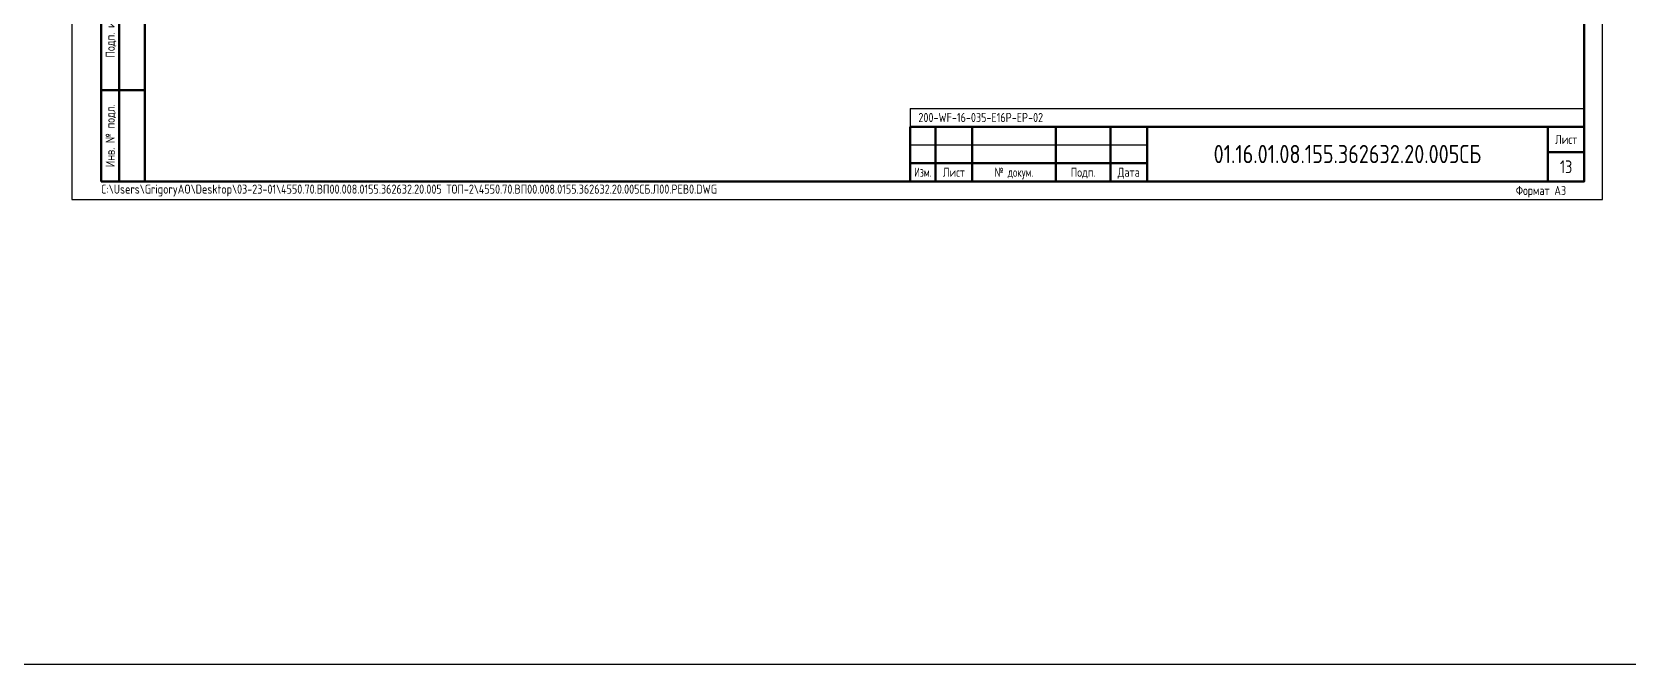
# Model space of a CAD drawing. Header units: millimetres. Extents: x 10051 to 26505, y 4675 to 5194.
# Drawn here: x 17453.5 to 17891.5, y 4674.7 to 4848.1 of the extents above; entities that cross this region are included whole.
import ezdxf
from ezdxf import colors
from ezdxf.entities.mleader import LeaderData, LeaderLine
from ezdxf.enums import TextEntityAlignment as Align
from ezdxf.math import Vec2, Vec3

# ---------------------------------------------------------------- set-up
doc = ezdxf.new("R2010")
doc.units = ezdxf.units.MM
doc.layers.get('0').update_dxf_attribs({"lineweight": 15})
for name, color, linetype, lineweight in [('--TEXT--', 150, 'Continuous', 25), ('OFORMLENIE', 7, 'Continuous', 25), ('Построение', 7, 'Continuous', 30)]:
    doc.layers.add(name, color=color, linetype=linetype, lineweight=lineweight)
doc.styles.add('GOST_2.304', font='CS_Gost2304.shx', dxfattribs={"height": 2.5})
doc.styles.add('GOST_2.304_07', font='CS_Gost2304.shx', dxfattribs={"width": 0.7})
doc.styles.add('GOST_2.304_09', font='CS_Gost2304.shx', dxfattribs={"width": 0.9})
doc.styles.add('TNR_30', font='times.ttf', dxfattribs={"height": 3})

# ---------------------------------------------------------------- blocks, each defined once
blk = doc.blocks.new('*U1752')
at = {"linetype": 'ByBlock', "lineweight": -2}
blk.add_lwpolyline([(420, 297), (0, 297), (0, 0), (420, 0)], close=True, dxfattribs=at)
at = {"linetype": 'ByBlock', "lineweight": 50}
blk.add_lwpolyline([(20, 292), (415, 292), (415, 5), (20, 5)], close=True, dxfattribs=at)
at = {"color": 0, "linetype": 'ByBlock', "lineweight": -2, "style": 'GOST_2.304'}
blk.add_text('Формат А3', height=2.5, dxfattribs=at).set_placement((410, 2.5), align=Align.MIDDLE_RIGHT)
at = {"linetype": 'ByBlock', "lineweight": -2, "insert": (8, 2.5), "char_height": 2.5, "attachment_point": 4, "style": 'GOST_2.304'}
blk.add_mtext('C:\\\\Users\\\\GrigoryAO\\\\Desktop\\\\03-23-01\\\\4550.70.ВП00.008.0155.362632.20.005 ТОП-2\\\\4550.70.ВП00.008.0155.362632.20.005СБ.Л00.РЕВ0.DWG', dxfattribs=at)
at = {"linetype": 'ByBlock', "lineweight": -2, "style": 'TNR_30'}
blk.add_attdef('ВЕРХНИЙ_НОМЕР_ЛИСТА', text='', height=3, dxfattribs=at).set_placement((410, 287), align=Align.MIDDLE_CENTER)
blk = doc.blocks.new('ST_2a_dyn')
at = {"linetype": 'ByBlock', "lineweight": 50, "extrusion": (0, 1, 0)}
for p, q in [((-185, 15), (0, 15)), ((-185, 5), (-120, 5)), ((-10, 8), (0, 8)), ((-185, 0), (0, 0))]:
    blk.add_line(p, q, dxfattribs=at)
at = {"linetype": 'ByBlock', "lineweight": 50, "extrusion": (1, 0, 0)}
for p, q in [((-185, 0), (-185, 15)), ((-178, 15), (-178, 0)), ((-168, 15), (-168, 0)), ((-145, 15), (-145, 0)), ((-130, 15), (-130, 0)), ((-120, 0), (-120, 15)), ((-10, 0), (-10, 15))]:
    blk.add_line(p, q, dxfattribs=at)
at = {"linetype": 'ByBlock', "lineweight": 50}
blk.add_line((0, 15), (0, 0), dxfattribs=at)
at = {"linetype": 'ByBlock', "lineweight": -2, "extrusion": (0, 1, 0)}
blk.add_line((-185, 10), (-120, 10), dxfattribs=at)
at = {"linetype": 'ByBlock', "lineweight": -2, "style": 'GOST_2.304'}
for s, p in [('Лист', (-5, 11.5)), ('Лист', (-173, 2.5)), ('Подп.', (-137.5, 2.5)), ('Дата', (-125, 2.5))]:
    blk.add_text(s, height=2.5, dxfattribs=at).set_placement(p, align=Align.MIDDLE_CENTER)
at = {"linetype": 'ByBlock', "lineweight": -2, "width": 0.9}
for s, style, p in [('Изм.', 'GOST_2.304', (-181.5, 2.5)), ('№ докум.', 'GOST_2.304_09', (-156.5, 2.5))]:
    blk.add_text(s, height=2.5, dxfattribs=dict(at, style=style)).set_placement(p, align=Align.MIDDLE_CENTER)
at = {"linetype": 'ByBlock', "lineweight": -2}
for tag, height, style, flags, p in [('ИЗМ_2', 2.5, 'GOST_2.304', 12, (-181.5, 12.5)), ('ЛИСТ_2', 2.5, 'GOST_2.304', 12, (-173, 12.5)), ('N_ДОК_2', 2.5, 'GOST_2.304_09', 12, (-156.5, 12.5)), ('N_ДОК_1', 2.5, 'GOST_2.304_09', 12, (-156.5, 7.5)), ('ШИФР', 5, 'GOST_2.304', 4, (-65, 7.5)), ('ИЗМ_1', 2.5, 'GOST_2.304', 12, (-181.5, 7.5)), ('ЛИСТ_1', 2.5, 'GOST_2.304', 12, (-173, 7.5)), ('LIST', 3.5, 'GOST_2.304', 4, (-5, 4))]:
    blk.add_attdef(tag, text='', height=height, dxfattribs=dict(at, style=style, flags=flags)).set_placement(p, align=Align.MIDDLE_CENTER)
at = {"linetype": 'ByBlock', "lineweight": -2, "style": 'GOST_2.304_07', "width": 0.7, "flags": 12}
for tag, p in [('ДАТА_2', (-125, 12.5)), ('ДАТА_1', (-125, 7.5))]:
    blk.add_attdef(tag, text='', height=2.5, dxfattribs=at).set_placement(p, align=Align.MIDDLE_CENTER)
blk = doc.blocks.new('ST_Left')
at = {"color": 2, "linetype": 'ByBlock', "lineweight": 50}
for p, q in [((8, 150), (8, 5)), ((20, 150), (8, 150)), ((13, 5), (13, 150)), ((8, 115), (20, 115)), ((8, 90), (20, 90)), ((20, 65), (8, 65)), ((20, 30), (8, 30)), ((8, 5), (20, 5))]:
    blk.add_line(p, q, dxfattribs=at)
at = {"color": 0, "linetype": 'ByBlock', "lineweight": -2, "style": 'GOST_2.304'}
for s, p in [('Подп. и дата', (10.5, 132.5)), ('Инв. № дубл.', (10.5, 102.5)), ('Взам. инв. №', (10.5, 77.5)), ('Подп. и дата', (10.5, 47.5)), ('Инв. № подл.', (10.5, 17.5))]:
    blk.add_text(s, height=2.5, rotation=90, dxfattribs=at).set_placement(p, align=Align.MIDDLE_CENTER)
at = {"color": 0, "linetype": 'ByBlock', "lineweight": -2, "style": 'GOST_2.304', "flags": 8}
for tag, p in [('ДУБЛ_ДАТА', (16.5, 141.25)), ('НОМЕР_ДУБЛ', (16.5, 102.5)), ('ВЗАМ_ИНВ', (16.5, 77.5)), ('ИНВ_ДАТА', (16.5, 56.25)), ('ИНВ_НОМЕР', (16.5, 17.5))]:
    blk.add_attdef(tag, text='', height=2.5, rotation=90, dxfattribs=at).set_placement(p, align=Align.MIDDLE_CENTER)
blk = doc.blocks.new('_DotSmall')
at = {"color": 0, "linetype": 'ByBlock', "const_width": 0.5}
blk.add_lwpolyline([(-0.0625, 0, 1), (0.0625, 0, 1)], format="xyb", close=True, dxfattribs=at)

msp = doc.modelspace()

# ---------------------------------------------------------------- linework, layer by layer
at = {"layer": 'OFORMLENIE'}
for q in [(17879.53, 4827.09), (17694.48, 4822.09)]:
    msp.add_line((17694.48, 4827.09), q, dxfattribs=at)
at = {"layer": 'Построение', "color": 3}
msp.add_lwpolyline([(10050.53, 4674.72), (26505.36, 4674.72), (26505.36, 5194.3), (10050.53, 5194.3)], close=True, dxfattribs=at)

# ---------------------------------------------------------------- block references
at = {"layer": 'OFORMLENIE'}
for name in ['*U1752', 'ST_Left']:
    msp.add_blockref(name, (17464.48, 4802.09), dxfattribs=at)
ref = msp.add_blockref('ST_2a_dyn', (17879.48, 4807.09), dxfattribs=at)
ref.add_attrib('LIST', '13', dxfattribs={"layer": '0', "linetype": 'ByBlock', "lineweight": -2, "height": 3.5, "style": 'GOST_2.304'}).set_placement((17874.48, 4811.09), align=Align.MIDDLE_CENTER)
ref.add_attrib('ШИФР', '01.16.01.08.155.362632.20.005СБ', dxfattribs={"layer": '0', "linetype": 'ByBlock', "lineweight": -2, "height": 5, "style": 'GOST_2.304'}).set_placement((17814.48, 4814.59), align=Align.MIDDLE_CENTER)

# ---------------------------------------------------------------- texts
at = {"layer": 'OFORMLENIE', "style": 'GOST_2.304'}
msp.add_text('200-WF-16-035-E16P-EP-02', height=2.5, dxfattribs=at).set_placement((17696.75, 4824.61), align=Align.MIDDLE_LEFT)

# ---------------------------------------------------------------- leaders
at = {"layer": '--TEXT--'}
ml = msp.add_multileader_mtext('Standard', dxfattribs=at)
ml.set_content('{\\C0;Продолжение см.л. 14}', color=256, style='GOST_2.304')
ml.set_leader_properties()
ml.set_arrow_properties(name='DOTSMALL')
ml.build(insert=Vec2(0, 0))
ml.multileader.update_dxf_attribs({"text_left_attachment_type": 6, "text_right_attachment_type": 6, "dogleg_length": 0.36, "arrow_head_size": 2.5})
ctx = ml.context
ctx.base_point, ctx.char_height, ctx.arrow_head_size, ctx.plane_origin = Vec3(17681.98, 4854.89, 286.49), 2.5, 2.5, Vec3(17725.56, 4859.27, 286.49)
ctx.left_attachment, ctx.right_attachment, ctx.text_align_type = 6, 6, 2
notes = []
notes.append((ctx, [(0, (1, 1, 0), (17722.16, 4854.89, 286.49), (-1, 0), 3.06, [(0, [(17730.55, 4865.98, 286.49)], 0, [])])]))
ctx.mtext.insert, ctx.mtext.defined_height, ctx.mtext.alignment, ctx.mtext.flow_direction = Vec3(17717.1, 4858.02, 286.49), 0.0309, 3, 5
for ctx, leaders in notes:
    for number, flags, end, landing, length, lines in leaders:
        leader = LeaderData()
        leader.index, (leader.has_last_leader_line, leader.has_dogleg_vector, leader.attachment_direction) = number, flags
        leader.last_leader_point, leader.dogleg_vector, leader.dogleg_length = Vec3(end), Vec3(landing), length
        for number, points, colour, breaks in lines:
            line = LeaderLine()
            line.index, line.vertices, line.color, line.breaks = number, Vec3.list(points), colors.encode_raw_color(colour), breaks
            leader.lines.append(line)
        ctx.leaders.append(leader)

doc.saveas('drawing.dxf')
